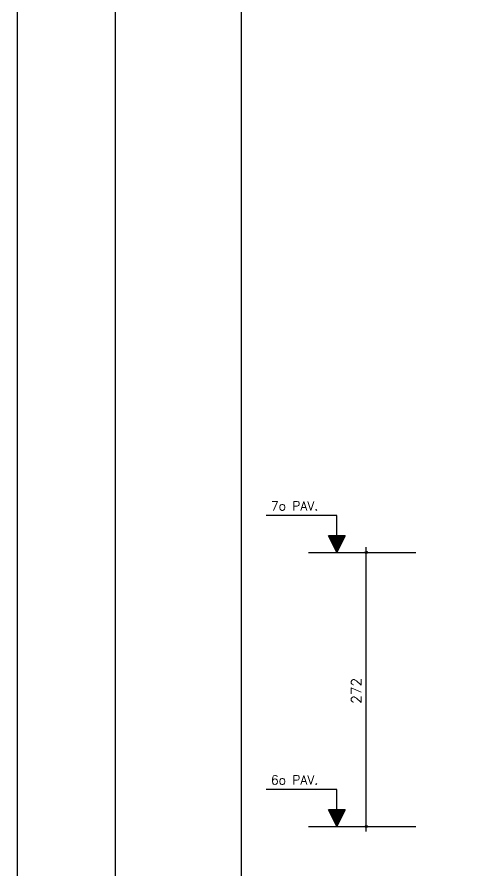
# Model space of a CAD drawing. Extents: x -1.9 to 86, y -1.6 to 61.
# Drawn here: x -1.95 to 7.08, y 27.35 to 44.29 of the extents above; entities that cross this region are included whole.
import ezdxf

# ---------------------------------------------------------------- set-up
doc = ezdxf.new("R2010")
doc.units = 0
doc.header["$MEASUREMENT"] = 0
doc.linetypes.add('HIDDEN', pattern=[9.525, 6.35, -3.175])
doc.layers.get('Defpoints').update_dxf_attribs({"linetype": 'CONTINUOUS'})
for name, color, linetype in [('ARQ_FOLHA', 7, 'CONTINUOUS'), ('PENA_01', 1, 'CONTINUOUS'), ('PENA_02', 2, 'CONTINUOUS'), ('PENA_03', 3, 'CONTINUOUS')]:
    doc.layers.add(name, color=color, linetype=linetype)
doc.styles.get("Standard").update_dxf_attribs({"font": 'ROMANS.SHX'})

msp = doc.modelspace()

# ---------------------------------------------------------------- linework, layer by layer
at = {"layer": 'ARQ_FOLHA', "color": 1}
for points in [[(0, 0), (84.1, 0), (84.1, 59.4), (0, 59.4)], [(2.5, 1), (83.1, 1), (83.1, 58.4), (2.5, 58.4)]]:
    msp.add_lwpolyline(points, close=True, dxfattribs=at)
at = {"layer": 'Defpoints', "color": 8, "linetype": 'HIDDEN', "ltscale": 100}
msp.add_lwpolyline([(-1.95, 60.95), (-1.95, -1.55), (86.05, -1.55), (86.05, 60.95)], close=True, dxfattribs=at)
at = {"layer": 'PENA_01', "linetype": 'Continuous'}
for p, q in [((4.987, 28.129), (4.987, 33.77)), ((3.841, 33.67), (5.972, 33.67)), ((3.841, 28.23), (5.972, 28.23))]:
    msp.add_line(p, q, dxfattribs=at)
at = {"layer": 'PENA_02', "linetype": 'Continuous'}
for centre, radius in [((4.987, 33.67), 0.02), ((4.987, 33.67), 0.01), ((4.987, 28.23), 0.02), ((4.987, 28.23), 0.01)]:
    msp.add_circle(centre, radius, dxfattribs=at)
at = {"layer": 'PENA_03', "linetype": 'Continuous'}
for p, q in [((4.4, 34.401), (3, 34.401)), ((4.4, 34.001), (4.4, 34.401)), ((4.401, 34.001), (4.401, 34.403)), ((4.401, 33.67), (4.235, 34.001)), ((4.235, 34.001), (4.4, 34.001)), ((4.401, 33.673), (4.237, 34)), ((4.564, 34), (4.237, 34)), ((4.554, 33.976), (4.247, 33.976)), ((4.541, 33.95), (4.26, 33.95)), ((4.528, 33.925), (4.273, 33.925)), ((4.516, 33.899), (4.286, 33.899)), ((4.567, 34.001), (4.401, 33.67)), ((4.401, 34.001), (4.567, 34.001)), ((4.564, 34), (4.401, 33.673)), ((4.503, 33.874), (4.299, 33.874)), ((4.49, 33.848), (4.311, 33.848)), ((4.477, 33.823), (4.324, 33.823)), ((4.464, 33.797), (4.337, 33.797)), ((4.452, 33.772), (4.35, 33.772)), ((4.439, 33.746), (4.362, 33.746)), ((4.426, 33.721), (4.375, 33.721)), ((4.413, 33.695), (4.388, 33.695)), ((4.4, 28.961), (3, 28.961)), ((4.4, 28.561), (4.4, 28.961)), ((4.401, 28.561), (4.401, 28.963)), ((4.401, 28.23), (4.235, 28.561)), ((4.235, 28.561), (4.4, 28.561)), ((4.401, 28.233), (4.237, 28.56)), ((4.564, 28.56), (4.237, 28.56)), ((4.554, 28.536), (4.247, 28.536)), ((4.541, 28.51), (4.26, 28.51)), ((4.528, 28.485), (4.273, 28.485)), ((4.567, 28.561), (4.401, 28.23)), ((4.401, 28.561), (4.567, 28.561)), ((4.564, 28.56), (4.401, 28.233)), ((4.516, 28.459), (4.286, 28.459)), ((4.503, 28.434), (4.299, 28.434)), ((4.49, 28.408), (4.311, 28.408)), ((4.477, 28.383), (4.324, 28.383)), ((4.464, 28.357), (4.337, 28.357)), ((4.452, 28.332), (4.35, 28.332)), ((4.439, 28.306), (4.362, 28.306)), ((4.426, 28.281), (4.375, 28.281)), ((4.413, 28.255), (4.388, 28.255))]:
    msp.add_line(p, q, dxfattribs=at)

# ---------------------------------------------------------------- texts
for s, p in [('7o PAV.', (3.091, 34.503)), ('6o PAV.', (3.091, 29.063))]:
    msp.add_text(s, height=0.18, dxfattribs=at).set_placement(p)
msp.add_text('272', height=0.2, rotation=90, dxfattribs=at).set_placement((4.887, 30.664))

doc.saveas('drawing.dxf')
